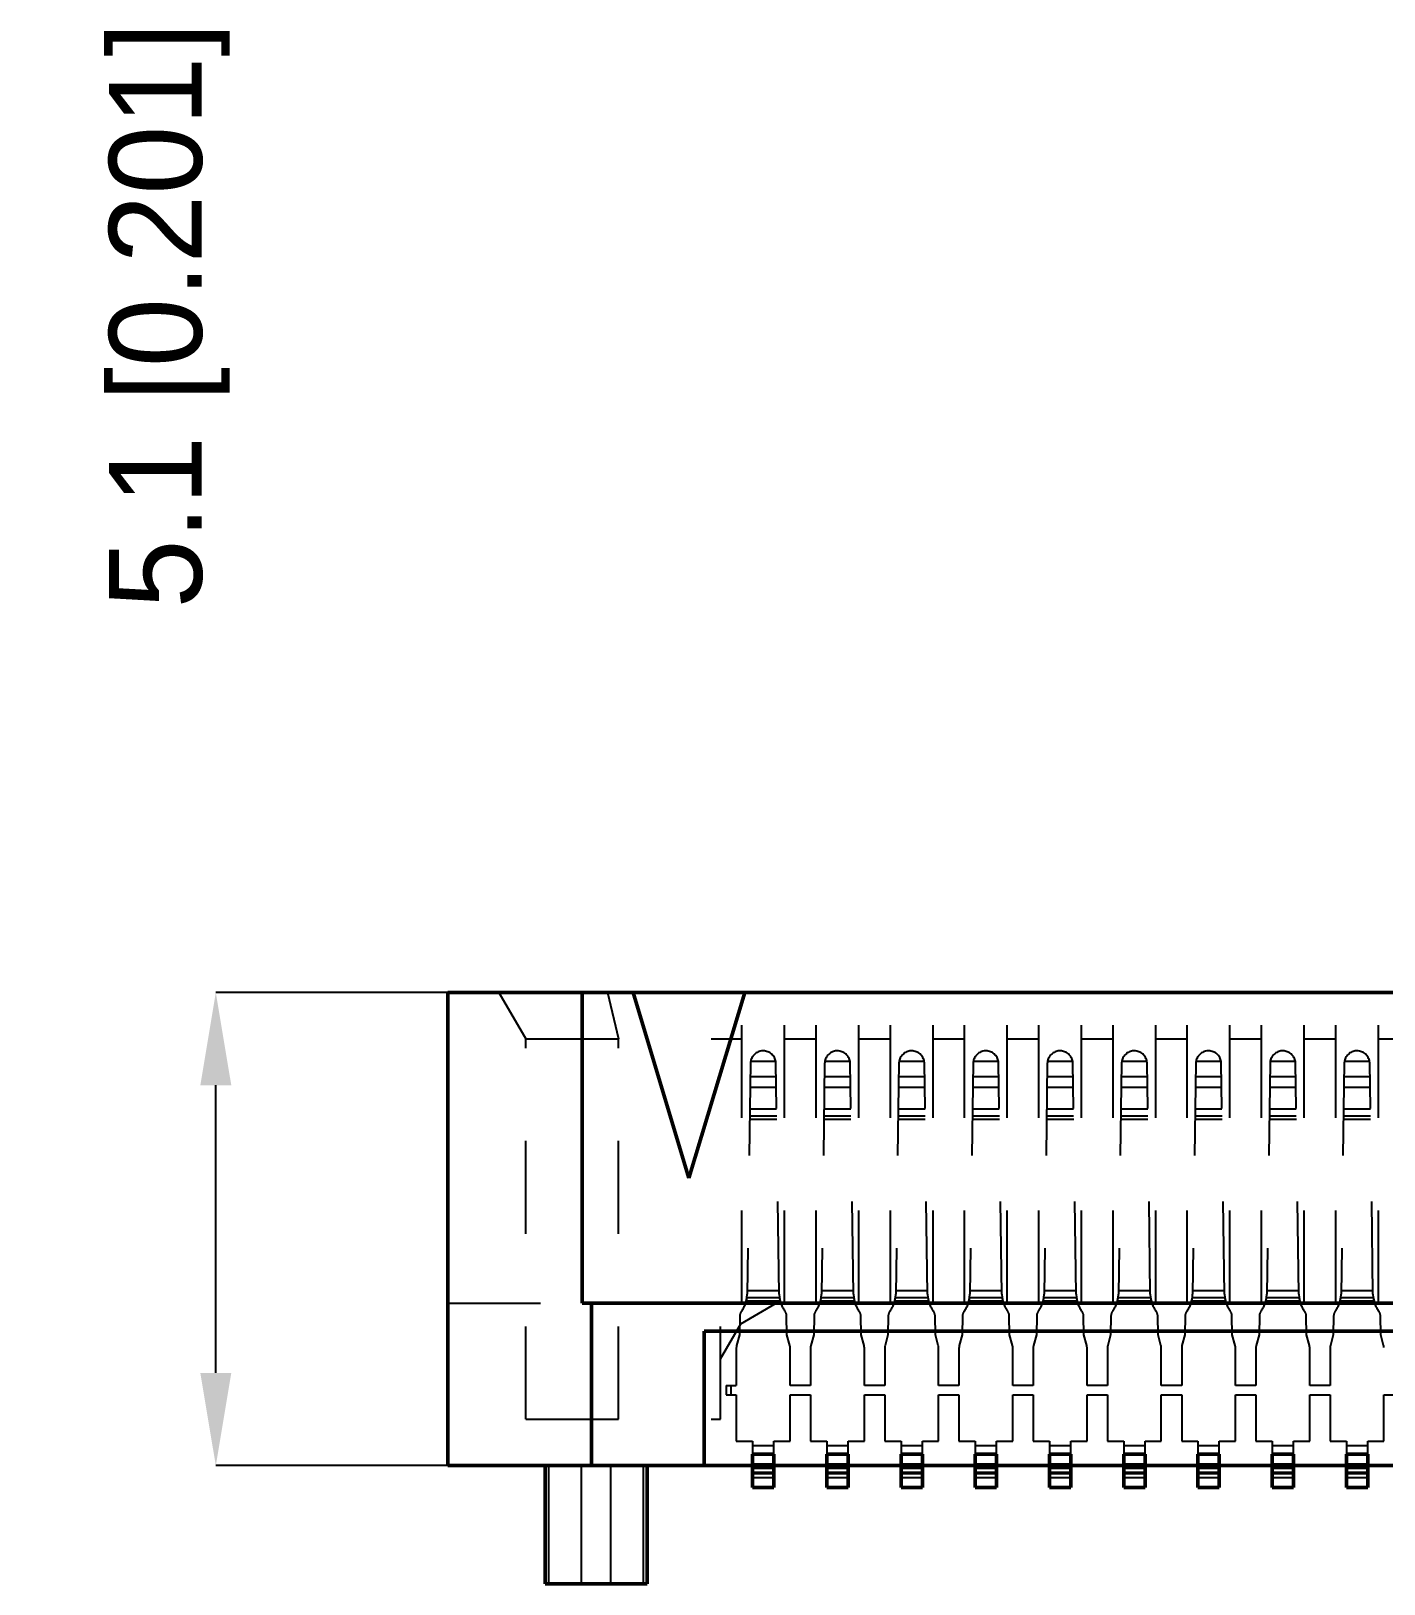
# Model space of a CAD drawing. Header units: millimetres. Extents: x -31.5 to 27, y -1.3 to 15.5.
# Drawn here: x -31.49 to -16.91, y -1.27 to 15.46 of the extents above; entities that cross this region are included whole.
import ezdxf

# ---------------------------------------------------------------- set-up
doc = ezdxf.new("R2010")
doc.units = ezdxf.units.MM
doc.linetypes.add('Dashed', pattern=[2, 1, -1])
for name, color, linetype, lineweight in [('AM_0', 7, 'Continuous', 50), ('AM_4', 3, 'Continuous', 25), ('AM_5', 3, 'Continuous', 25), ('AM_9', 6, 'Dashed', 25)]:
    doc.layers.add(name, color=color, linetype=linetype, lineweight=lineweight)
doc.dimstyles.new('ISO-25', dxfattribs={"dimtxt": 2.5, "dimasz": 2.5, "dimexe": 1.25, "dimexo": 0.625, "dimtad": 1, "dimtxsty": 'Standard', "dimcen": 2.5, "dimadec": 0, "dimazin": 0, "dimtfac": 1, "dimtmove": 0, "dimatfit": 3, "dimfxl": 1, "dimarcsym": 0})

# ---------------------------------------------------------------- blocks, each defined once
blk = doc.blocks.new('1_ERF8_C_211_05_0_060PN_0_in_ERF8_060_05_0_L_DV_TR_0')
at = {"layer": 'AM_0'}
for p, q in [((-23.485, 0.123), (-23.715, 0.123)), ((-23.715, 0.123), (-23.715, -0.235)), ((-23.485, 0.008), (-23.715, 0.008)), ((-23.485, -0.235), (-23.485, 0.123)), ((-22.915, 0.123), (-22.915, -0.235)), ((-22.685, 0.123), (-22.915, 0.123)), ((-22.685, 0.008), (-22.915, 0.008)), ((-22.685, -0.235), (-22.685, 0.123)), ((-21.885, 0.123), (-22.115, 0.123)), ((-22.115, 0.123), (-22.115, -0.235)), ((-21.885, 0.008), (-22.115, 0.008)), ((-21.885, -0.235), (-21.885, 0.123)), ((-21.315, 0.123), (-21.315, -0.235)), ((-21.085, 0.123), (-21.315, 0.123)), ((-21.085, 0.008), (-21.315, 0.008)), ((-21.085, -0.235), (-21.085, 0.123)), ((-20.515, 0.123), (-20.515, -0.235)), ((-20.285, 0.123), (-20.515, 0.123)), ((-20.285, 0.008), (-20.515, 0.008)), ((-20.285, -0.235), (-20.285, 0.123)), ((-19.715, 0.123), (-19.715, -0.235)), ((-19.485, 0.123), (-19.715, 0.123)), ((-19.485, 0.008), (-19.715, 0.008)), ((-19.485, -0.235), (-19.485, 0.123)), ((-18.685, 0.123), (-18.915, 0.123)), ((-18.915, 0.123), (-18.915, -0.235)), ((-18.685, 0.008), (-18.915, 0.008)), ((-18.685, -0.235), (-18.685, 0.123)), ((-17.885, 0.123), (-18.115, 0.123)), ((-18.115, 0.123), (-18.115, -0.235)), ((-17.885, 0.008), (-18.115, 0.008)), ((-17.885, -0.235), (-17.885, 0.123)), ((-17.085, 0.123), (-17.315, 0.123)), ((-17.315, 0.123), (-17.315, -0.235)), ((-17.085, 0.008), (-17.315, 0.008)), ((-17.085, -0.235), (-17.085, 0.123)), ((-23.485, -0.235), (-23.715, -0.235)), ((-22.685, -0.235), (-22.915, -0.235)), ((-21.885, -0.235), (-22.115, -0.235)), ((-21.085, -0.235), (-21.315, -0.235)), ((-20.285, -0.235), (-20.515, -0.235)), ((-19.485, -0.235), (-19.715, -0.235)), ((-18.685, -0.235), (-18.915, -0.235)), ((-17.885, -0.235), (-18.115, -0.235)), ((-17.085, -0.235), (-17.315, -0.235))]:
    blk.add_line(p, q, dxfattribs=at)
at = {"layer": 'AM_4'}
for p, q in [((-23.485, -0.13), (-23.715, -0.13)), ((-22.685, -0.13), (-22.915, -0.13)), ((-21.885, -0.13), (-22.115, -0.13)), ((-21.085, -0.13), (-21.315, -0.13)), ((-20.285, -0.13), (-20.515, -0.13)), ((-19.485, -0.13), (-19.715, -0.13)), ((-18.685, -0.13), (-18.915, -0.13)), ((-17.885, -0.13), (-18.115, -0.13)), ((-17.085, -0.13), (-17.315, -0.13))]:
    blk.add_line(p, q, dxfattribs=at)
at = {"layer": 'AM_9'}
for p, q in [((-23.464, 4.356), (-23.736, 4.356)), ((-23.592, 4.471), (-23.608, 4.471)), ((-22.664, 4.356), (-22.936, 4.356)), ((-22.792, 4.471), (-22.808, 4.471)), ((-21.864, 4.356), (-22.136, 4.356)), ((-21.992, 4.471), (-22.008, 4.471)), ((-21.064, 4.356), (-21.336, 4.356)), ((-21.192, 4.471), (-21.208, 4.471)), ((-20.264, 4.356), (-20.536, 4.356)), ((-20.392, 4.471), (-20.408, 4.471)), ((-19.464, 4.356), (-19.736, 4.356)), ((-19.592, 4.471), (-19.608, 4.471)), ((-18.664, 4.356), (-18.936, 4.356)), ((-18.792, 4.471), (-18.808, 4.471)), ((-17.864, 4.356), (-18.136, 4.356)), ((-17.992, 4.471), (-18.008, 4.471)), ((-17.064, 4.356), (-17.336, 4.356)), ((-17.192, 4.471), (-17.208, 4.471)), ((-23.738, 4.343), (-23.772, 1.849)), ((-23.46, 4.192), (-23.74, 4.192)), ((-23.428, 1.849), (-23.463, 4.343)), ((-22.938, 4.343), (-22.972, 1.849)), ((-22.66, 4.192), (-22.94, 4.192)), ((-22.628, 1.849), (-22.663, 4.343)), ((-22.138, 4.343), (-22.172, 1.849)), ((-21.86, 4.192), (-22.14, 4.192)), ((-21.828, 1.849), (-21.863, 4.343)), ((-21.338, 4.343), (-21.372, 1.849)), ((-21.06, 4.192), (-21.34, 4.192)), ((-21.028, 1.849), (-21.063, 4.343)), ((-20.538, 4.343), (-20.572, 1.849)), ((-20.26, 4.192), (-20.54, 4.192)), ((-20.228, 1.849), (-20.263, 4.343)), ((-19.738, 4.343), (-19.772, 1.849)), ((-19.46, 4.192), (-19.74, 4.192)), ((-19.428, 1.849), (-19.463, 4.343)), ((-18.938, 4.343), (-18.972, 1.849)), ((-18.66, 4.192), (-18.94, 4.192)), ((-18.628, 1.849), (-18.663, 4.343)), ((-18.138, 4.343), (-18.172, 1.849)), ((-17.86, 4.192), (-18.14, 4.192)), ((-17.828, 1.849), (-17.863, 4.343)), ((-17.338, 4.343), (-17.372, 1.849)), ((-17.06, 4.192), (-17.34, 4.192)), ((-17.028, 1.849), (-17.063, 4.343)), ((-23.459, 4.075), (-23.741, 4.075)), ((-22.659, 4.075), (-22.941, 4.075)), ((-21.859, 4.075), (-22.141, 4.075)), ((-21.059, 4.075), (-21.341, 4.075)), ((-20.259, 4.075), (-20.541, 4.075)), ((-19.459, 4.075), (-19.741, 4.075)), ((-18.659, 4.075), (-18.941, 4.075)), ((-17.859, 4.075), (-18.141, 4.075)), ((-17.059, 4.075), (-17.341, 4.075)), ((-23.454, 3.731), (-23.746, 3.731)), ((-23.455, 3.769), (-23.745, 3.769)), ((-23.456, 3.844), (-23.744, 3.844)), ((-22.654, 3.731), (-22.946, 3.731)), ((-22.655, 3.769), (-22.945, 3.769)), ((-22.656, 3.844), (-22.944, 3.844)), ((-21.854, 3.731), (-22.146, 3.731)), ((-21.855, 3.769), (-22.145, 3.769)), ((-21.856, 3.844), (-22.144, 3.844)), ((-21.054, 3.731), (-21.346, 3.731)), ((-21.055, 3.769), (-21.345, 3.769)), ((-21.056, 3.844), (-21.344, 3.844)), ((-20.254, 3.731), (-20.546, 3.731)), ((-20.255, 3.769), (-20.545, 3.769)), ((-20.256, 3.844), (-20.544, 3.844)), ((-19.454, 3.731), (-19.746, 3.731)), ((-19.455, 3.769), (-19.745, 3.769)), ((-19.456, 3.844), (-19.744, 3.844)), ((-18.654, 3.731), (-18.946, 3.731)), ((-18.655, 3.769), (-18.945, 3.769)), ((-18.656, 3.844), (-18.944, 3.844)), ((-17.854, 3.731), (-18.146, 3.731)), ((-17.855, 3.769), (-18.145, 3.769)), ((-17.856, 3.844), (-18.144, 3.844)), ((-17.054, 3.731), (-17.346, 3.731)), ((-17.055, 3.769), (-17.345, 3.769)), ((-17.056, 3.844), (-17.344, 3.844)), ((-23.428, 1.885), (-23.772, 1.885)), ((-22.628, 1.885), (-22.972, 1.885)), ((-21.828, 1.885), (-22.172, 1.885)), ((-21.028, 1.885), (-21.372, 1.885)), ((-20.228, 1.885), (-20.572, 1.885)), ((-19.428, 1.885), (-19.772, 1.885)), ((-18.628, 1.885), (-18.972, 1.885)), ((-17.828, 1.885), (-18.172, 1.885)), ((-17.028, 1.885), (-17.372, 1.885)), ((-23.417, 1.772), (-23.783, 1.772)), ((-23.425, 1.81), (-23.775, 1.81)), ((-22.617, 1.772), (-22.983, 1.772)), ((-22.625, 1.81), (-22.975, 1.81)), ((-21.817, 1.772), (-22.183, 1.772)), ((-21.825, 1.81), (-22.175, 1.81)), ((-21.017, 1.772), (-21.383, 1.772)), ((-21.025, 1.81), (-21.375, 1.81)), ((-20.217, 1.772), (-20.583, 1.772)), ((-20.225, 1.81), (-20.575, 1.81)), ((-19.417, 1.772), (-19.783, 1.772)), ((-19.425, 1.81), (-19.775, 1.81)), ((-18.617, 1.772), (-18.983, 1.772)), ((-18.625, 1.81), (-18.975, 1.81)), ((-17.817, 1.772), (-18.183, 1.772)), ((-17.825, 1.81), (-18.175, 1.81)), ((-17.017, 1.772), (-17.383, 1.772)), ((-17.025, 1.81), (-17.375, 1.81)), ((-23.852, 1.616), (-23.856, 1.41)), ((-23.344, 1.41), (-23.348, 1.616)), ((-23.052, 1.616), (-23.056, 1.41)), ((-22.544, 1.41), (-22.548, 1.616)), ((-22.252, 1.616), (-22.256, 1.41)), ((-21.744, 1.41), (-21.748, 1.616)), ((-21.452, 1.616), (-21.456, 1.41)), ((-20.944, 1.41), (-20.948, 1.616)), ((-20.652, 1.616), (-20.656, 1.41)), ((-20.144, 1.41), (-20.148, 1.616)), ((-19.852, 1.616), (-19.856, 1.41)), ((-19.344, 1.41), (-19.348, 1.616)), ((-19.052, 1.616), (-19.056, 1.41)), ((-18.544, 1.41), (-18.548, 1.616)), ((-18.252, 1.616), (-18.256, 1.41)), ((-17.744, 1.41), (-17.748, 1.616)), ((-17.452, 1.616), (-17.456, 1.41)), ((-16.944, 1.41), (-16.948, 1.616)), ((-23.856, 1.41), (-23.887, 1.295)), ((-23.313, 1.295), (-23.344, 1.41)), ((-23.056, 1.41), (-23.087, 1.295)), ((-22.513, 1.295), (-22.544, 1.41)), ((-22.256, 1.41), (-22.287, 1.295)), ((-21.713, 1.295), (-21.744, 1.41)), ((-21.456, 1.41), (-21.487, 1.295)), ((-20.913, 1.295), (-20.944, 1.41)), ((-20.656, 1.41), (-20.687, 1.295)), ((-20.113, 1.295), (-20.144, 1.41)), ((-19.856, 1.41), (-19.887, 1.295)), ((-19.313, 1.295), (-19.344, 1.41)), ((-19.056, 1.41), (-19.087, 1.295)), ((-18.513, 1.295), (-18.544, 1.41)), ((-18.256, 1.41), (-18.287, 1.295)), ((-17.713, 1.295), (-17.744, 1.41)), ((-17.456, 1.41), (-17.487, 1.295)), ((-16.913, 1.295), (-16.944, 1.41)), ((-23.89, 1.272), (-23.89, 0.865)), ((-23.31, 0.865), (-23.31, 1.272)), ((-23.09, 1.272), (-23.09, 0.865)), ((-22.51, 0.865), (-22.51, 1.272)), ((-22.29, 1.272), (-22.29, 0.865)), ((-21.71, 0.865), (-21.71, 1.272)), ((-21.49, 1.272), (-21.49, 0.865)), ((-20.91, 0.865), (-20.91, 1.272)), ((-20.69, 1.272), (-20.69, 0.865)), ((-20.11, 0.865), (-20.11, 1.272)), ((-19.89, 1.272), (-19.89, 0.865)), ((-19.31, 0.865), (-19.31, 1.272)), ((-19.09, 1.272), (-19.09, 0.865)), ((-18.51, 0.865), (-18.51, 1.272)), ((-18.29, 1.272), (-18.29, 0.865)), ((-17.71, 0.865), (-17.71, 1.272)), ((-17.49, 1.272), (-17.49, 0.865)), ((-24, 0.865), (-23.89, 0.865)), ((-24, 0.865), (-24, 0.765)), ((-23.95, 0.865), (-23.95, 0.765)), ((-23.09, 0.865), (-23.31, 0.865)), ((-22.29, 0.865), (-22.51, 0.865)), ((-21.49, 0.865), (-21.71, 0.865)), ((-20.69, 0.865), (-20.91, 0.865)), ((-19.89, 0.865), (-20.11, 0.865)), ((-19.09, 0.865), (-19.31, 0.865)), ((-18.29, 0.865), (-18.51, 0.865)), ((-17.49, 0.865), (-17.71, 0.865)), ((-24, 0.765), (-23.89, 0.765)), ((-23.89, 0.765), (-23.89, 0.265)), ((-23.31, 0.265), (-23.31, 0.765)), ((-23.31, 0.765), (-23.09, 0.765)), ((-23.09, 0.765), (-23.09, 0.265)), ((-22.51, 0.265), (-22.51, 0.765)), ((-22.51, 0.765), (-22.29, 0.765)), ((-22.29, 0.765), (-22.29, 0.265)), ((-21.71, 0.265), (-21.71, 0.765)), ((-21.71, 0.765), (-21.49, 0.765)), ((-21.49, 0.765), (-21.49, 0.265)), ((-20.91, 0.265), (-20.91, 0.765)), ((-20.91, 0.765), (-20.69, 0.765)), ((-20.69, 0.765), (-20.69, 0.265)), ((-20.11, 0.265), (-20.11, 0.765)), ((-20.11, 0.765), (-19.89, 0.765)), ((-19.89, 0.765), (-19.89, 0.265)), ((-19.31, 0.265), (-19.31, 0.765)), ((-19.31, 0.765), (-19.09, 0.765)), ((-19.09, 0.765), (-19.09, 0.265)), ((-18.51, 0.265), (-18.51, 0.765)), ((-18.51, 0.765), (-18.29, 0.765)), ((-18.29, 0.765), (-18.29, 0.265)), ((-17.71, 0.265), (-17.71, 0.765)), ((-17.71, 0.765), (-17.49, 0.765)), ((-17.49, 0.765), (-17.49, 0.265)), ((-16.91, 0.265), (-16.91, 0.765)), ((-16.91, 0.765), (-16.69, 0.765)), ((-23.89, 0.265), (-23.715, 0.265)), ((-23.715, 0.265), (-23.715, 0.123)), ((-23.485, 0.215), (-23.715, 0.215)), ((-23.485, 0.123), (-23.485, 0.265)), ((-23.485, 0.265), (-23.31, 0.265)), ((-23.09, 0.265), (-22.915, 0.265)), ((-22.915, 0.265), (-22.915, 0.123)), ((-22.685, 0.215), (-22.915, 0.215)), ((-22.685, 0.123), (-22.685, 0.265)), ((-22.685, 0.265), (-22.51, 0.265)), ((-22.29, 0.265), (-22.115, 0.265)), ((-22.115, 0.265), (-22.115, 0.123)), ((-21.885, 0.215), (-22.115, 0.215)), ((-21.885, 0.123), (-21.885, 0.265)), ((-21.885, 0.265), (-21.71, 0.265)), ((-21.49, 0.265), (-21.315, 0.265)), ((-21.315, 0.265), (-21.315, 0.123)), ((-21.085, 0.215), (-21.315, 0.215)), ((-21.085, 0.123), (-21.085, 0.265)), ((-21.085, 0.265), (-20.91, 0.265)), ((-20.69, 0.265), (-20.515, 0.265)), ((-20.515, 0.265), (-20.515, 0.123)), ((-20.285, 0.215), (-20.515, 0.215)), ((-20.285, 0.123), (-20.285, 0.265)), ((-20.285, 0.265), (-20.11, 0.265)), ((-19.89, 0.265), (-19.715, 0.265)), ((-19.715, 0.265), (-19.715, 0.123)), ((-19.485, 0.215), (-19.715, 0.215)), ((-19.485, 0.123), (-19.485, 0.265)), ((-19.485, 0.265), (-19.31, 0.265)), ((-19.09, 0.265), (-18.915, 0.265)), ((-18.915, 0.265), (-18.915, 0.123)), ((-18.685, 0.215), (-18.915, 0.215)), ((-18.685, 0.123), (-18.685, 0.265)), ((-18.685, 0.265), (-18.51, 0.265)), ((-18.29, 0.265), (-18.115, 0.265)), ((-18.115, 0.265), (-18.115, 0.123)), ((-17.885, 0.215), (-18.115, 0.215)), ((-17.885, 0.123), (-17.885, 0.265)), ((-17.885, 0.265), (-17.71, 0.265)), ((-17.49, 0.265), (-17.315, 0.265)), ((-17.315, 0.265), (-17.315, 0.123)), ((-17.085, 0.215), (-17.315, 0.215)), ((-17.085, 0.123), (-17.085, 0.265)), ((-17.085, 0.265), (-16.91, 0.265)), ((-23.485, -0.015), (-23.715, -0.015)), ((-23.485, -0.032), (-23.715, -0.032)), ((-23.485, -0.075), (-23.715, -0.075)), ((-23.715, -0.085), (-23.485, -0.085)), ((-22.685, -0.015), (-22.915, -0.015)), ((-22.685, -0.032), (-22.915, -0.032)), ((-22.685, -0.075), (-22.915, -0.075)), ((-22.915, -0.085), (-22.685, -0.085)), ((-21.885, -0.015), (-22.115, -0.015)), ((-21.885, -0.032), (-22.115, -0.032)), ((-21.885, -0.075), (-22.115, -0.075)), ((-22.115, -0.085), (-21.885, -0.085)), ((-21.085, -0.015), (-21.315, -0.015)), ((-21.085, -0.032), (-21.315, -0.032)), ((-21.085, -0.075), (-21.315, -0.075)), ((-21.315, -0.085), (-21.085, -0.085)), ((-20.285, -0.015), (-20.515, -0.015)), ((-20.285, -0.032), (-20.515, -0.032)), ((-20.285, -0.075), (-20.515, -0.075)), ((-20.515, -0.085), (-20.285, -0.085)), ((-19.485, -0.015), (-19.715, -0.015)), ((-19.485, -0.032), (-19.715, -0.032)), ((-19.485, -0.075), (-19.715, -0.075)), ((-19.715, -0.085), (-19.485, -0.085)), ((-18.685, -0.015), (-18.915, -0.015)), ((-18.685, -0.032), (-18.915, -0.032)), ((-18.685, -0.075), (-18.915, -0.075)), ((-18.915, -0.085), (-18.685, -0.085)), ((-17.885, -0.015), (-18.115, -0.015)), ((-17.885, -0.032), (-18.115, -0.032)), ((-17.885, -0.075), (-18.115, -0.075)), ((-18.115, -0.085), (-17.885, -0.085)), ((-17.085, -0.015), (-17.315, -0.015)), ((-17.085, -0.032), (-17.315, -0.032)), ((-17.085, -0.075), (-17.315, -0.075)), ((-17.315, -0.085), (-17.085, -0.085))]:
    blk.add_line(p, q, dxfattribs=at)
for points in [[(-23.736, 4.356), (-23.737, 4.344), (-23.738, 4.343)], [(-23.608, 4.471), (-23.62, 4.47), (-23.632, 4.467), (-23.643, 4.464), (-23.655, 4.46), (-23.666, 4.455), (-23.676, 4.449), (-23.686, 4.441), (-23.695, 4.434), (-23.703, 4.425), (-23.711, 4.416), (-23.717, 4.406), (-23.723, 4.395), (-23.728, 4.384), (-23.732, 4.373), (-23.735, 4.361), (-23.736, 4.356)], [(-23.464, 4.356), (-23.467, 4.368), (-23.47, 4.379), (-23.475, 4.39), (-23.48, 4.401), (-23.486, 4.411), (-23.494, 4.421), (-23.502, 4.43), (-23.51, 4.438), (-23.52, 4.446), (-23.53, 4.452), (-23.541, 4.458), (-23.552, 4.462), (-23.563, 4.466), (-23.575, 4.469), (-23.587, 4.471), (-23.592, 4.471)], [(-23.463, 4.343), (-23.464, 4.355), (-23.464, 4.356)], [(-22.936, 4.356), (-22.937, 4.344), (-22.938, 4.343)], [(-22.808, 4.471), (-22.82, 4.47), (-22.832, 4.467), (-22.843, 4.464), (-22.855, 4.46), (-22.866, 4.455), (-22.876, 4.449), (-22.886, 4.441), (-22.895, 4.434), (-22.903, 4.425), (-22.911, 4.416), (-22.917, 4.406), (-22.923, 4.395), (-22.928, 4.384), (-22.932, 4.373), (-22.935, 4.361), (-22.936, 4.356)], [(-22.664, 4.356), (-22.667, 4.368), (-22.67, 4.379), (-22.675, 4.39), (-22.68, 4.401), (-22.686, 4.411), (-22.694, 4.421), (-22.702, 4.43), (-22.71, 4.438), (-22.72, 4.446), (-22.73, 4.452), (-22.741, 4.458), (-22.752, 4.462), (-22.763, 4.466), (-22.775, 4.469), (-22.787, 4.471), (-22.792, 4.471)], [(-22.663, 4.343), (-22.664, 4.355), (-22.664, 4.356)], [(-22.136, 4.356), (-22.137, 4.344), (-22.138, 4.343)], [(-22.008, 4.471), (-22.02, 4.47), (-22.032, 4.467), (-22.043, 4.464), (-22.055, 4.46), (-22.066, 4.455), (-22.076, 4.449), (-22.086, 4.441), (-22.095, 4.434), (-22.103, 4.425), (-22.111, 4.416), (-22.117, 4.406), (-22.123, 4.395), (-22.128, 4.384), (-22.132, 4.373), (-22.135, 4.361), (-22.136, 4.356)], [(-21.864, 4.356), (-21.867, 4.368), (-21.87, 4.379), (-21.875, 4.39), (-21.88, 4.401), (-21.886, 4.411), (-21.894, 4.421), (-21.902, 4.43), (-21.91, 4.438), (-21.92, 4.446), (-21.93, 4.452), (-21.941, 4.458), (-21.952, 4.462), (-21.963, 4.466), (-21.975, 4.469), (-21.987, 4.471), (-21.992, 4.471)], [(-21.863, 4.343), (-21.864, 4.355), (-21.864, 4.356)], [(-21.336, 4.356), (-21.337, 4.344), (-21.338, 4.343)], [(-21.208, 4.471), (-21.22, 4.47), (-21.232, 4.467), (-21.243, 4.464), (-21.255, 4.46), (-21.266, 4.455), (-21.276, 4.449), (-21.286, 4.441), (-21.295, 4.434), (-21.303, 4.425), (-21.311, 4.416), (-21.317, 4.406), (-21.323, 4.395), (-21.328, 4.384), (-21.332, 4.373), (-21.335, 4.361), (-21.336, 4.356)], [(-21.064, 4.356), (-21.067, 4.368), (-21.07, 4.379), (-21.075, 4.39), (-21.08, 4.401), (-21.086, 4.411), (-21.094, 4.421), (-21.102, 4.43), (-21.11, 4.438), (-21.12, 4.446), (-21.13, 4.452), (-21.141, 4.458), (-21.152, 4.462), (-21.163, 4.466), (-21.175, 4.469), (-21.187, 4.471), (-21.192, 4.471)], [(-21.063, 4.343), (-21.064, 4.355), (-21.064, 4.356)], [(-20.536, 4.356), (-20.537, 4.344), (-20.538, 4.343)], [(-20.408, 4.471), (-20.42, 4.47), (-20.432, 4.467), (-20.443, 4.464), (-20.455, 4.46), (-20.466, 4.455), (-20.476, 4.449), (-20.486, 4.441), (-20.495, 4.434), (-20.503, 4.425), (-20.511, 4.416), (-20.517, 4.406), (-20.523, 4.395), (-20.528, 4.384), (-20.532, 4.373), (-20.535, 4.361), (-20.536, 4.356)], [(-20.264, 4.356), (-20.267, 4.368), (-20.27, 4.379), (-20.275, 4.39), (-20.28, 4.401), (-20.286, 4.411), (-20.294, 4.421), (-20.302, 4.43), (-20.31, 4.438), (-20.32, 4.446), (-20.33, 4.452), (-20.341, 4.458), (-20.352, 4.462), (-20.363, 4.466), (-20.375, 4.469), (-20.387, 4.471), (-20.392, 4.471)], [(-20.263, 4.343), (-20.264, 4.355), (-20.264, 4.356)], [(-19.736, 4.356), (-19.737, 4.344), (-19.738, 4.343)], [(-19.608, 4.471), (-19.62, 4.47), (-19.632, 4.467), (-19.643, 4.464), (-19.655, 4.46), (-19.666, 4.455), (-19.676, 4.449), (-19.686, 4.441), (-19.695, 4.434), (-19.703, 4.425), (-19.711, 4.416), (-19.717, 4.406), (-19.723, 4.395), (-19.728, 4.384), (-19.732, 4.373), (-19.735, 4.361), (-19.736, 4.356)], [(-19.464, 4.356), (-19.467, 4.368), (-19.47, 4.379), (-19.475, 4.39), (-19.48, 4.401), (-19.486, 4.411), (-19.494, 4.421), (-19.502, 4.43), (-19.51, 4.438), (-19.52, 4.446), (-19.53, 4.452), (-19.541, 4.458), (-19.552, 4.462), (-19.563, 4.466), (-19.575, 4.469), (-19.587, 4.471), (-19.592, 4.471)], [(-19.463, 4.343), (-19.464, 4.355), (-19.464, 4.356)], [(-18.936, 4.356), (-18.937, 4.344), (-18.938, 4.343)], [(-18.808, 4.471), (-18.82, 4.47), (-18.832, 4.467), (-18.843, 4.464), (-18.855, 4.46), (-18.866, 4.455), (-18.876, 4.449), (-18.886, 4.441), (-18.895, 4.434), (-18.903, 4.425), (-18.911, 4.416), (-18.917, 4.406), (-18.923, 4.395), (-18.928, 4.384), (-18.932, 4.373), (-18.935, 4.361), (-18.936, 4.356)], [(-18.664, 4.356), (-18.667, 4.368), (-18.67, 4.379), (-18.675, 4.39), (-18.68, 4.401), (-18.686, 4.411), (-18.694, 4.421), (-18.702, 4.43), (-18.71, 4.438), (-18.72, 4.446), (-18.73, 4.452), (-18.741, 4.458), (-18.752, 4.462), (-18.763, 4.466), (-18.775, 4.469), (-18.787, 4.471), (-18.792, 4.471)], [(-18.663, 4.343), (-18.664, 4.355), (-18.664, 4.356)], [(-18.136, 4.356), (-18.137, 4.344), (-18.138, 4.343)], [(-18.008, 4.471), (-18.02, 4.47), (-18.032, 4.467), (-18.043, 4.464), (-18.055, 4.46), (-18.066, 4.455), (-18.076, 4.449), (-18.086, 4.441), (-18.095, 4.434), (-18.103, 4.425), (-18.111, 4.416), (-18.117, 4.406), (-18.123, 4.395), (-18.128, 4.384), (-18.132, 4.373), (-18.135, 4.361), (-18.136, 4.356)], [(-17.864, 4.356), (-17.867, 4.368), (-17.87, 4.379), (-17.875, 4.39), (-17.88, 4.401), (-17.886, 4.411), (-17.894, 4.421), (-17.902, 4.43), (-17.91, 4.438), (-17.92, 4.446), (-17.93, 4.452), (-17.941, 4.458), (-17.952, 4.462), (-17.963, 4.466), (-17.975, 4.469), (-17.987, 4.471), (-17.992, 4.471)], [(-17.863, 4.343), (-17.864, 4.355), (-17.864, 4.356)], [(-17.336, 4.356), (-17.337, 4.344), (-17.338, 4.343)], [(-17.208, 4.471), (-17.22, 4.47), (-17.232, 4.467), (-17.243, 4.464), (-17.255, 4.46), (-17.266, 4.455), (-17.276, 4.449), (-17.286, 4.441), (-17.295, 4.434), (-17.303, 4.425), (-17.311, 4.416), (-17.317, 4.406), (-17.323, 4.395), (-17.328, 4.384), (-17.332, 4.373), (-17.335, 4.361), (-17.336, 4.356)], [(-17.064, 4.356), (-17.067, 4.368), (-17.07, 4.379), (-17.075, 4.39), (-17.08, 4.401), (-17.086, 4.411), (-17.094, 4.421), (-17.102, 4.43), (-17.11, 4.438), (-17.12, 4.446), (-17.13, 4.452), (-17.141, 4.458), (-17.152, 4.462), (-17.163, 4.466), (-17.175, 4.469), (-17.187, 4.471), (-17.192, 4.471)], [(-17.063, 4.343), (-17.064, 4.355), (-17.064, 4.356)], [(-23.783, 1.772), (-23.775, 1.81), (-23.772, 1.849)], [(-23.428, 1.849), (-23.425, 1.811), (-23.417, 1.772)], [(-22.983, 1.772), (-22.975, 1.81), (-22.972, 1.849)], [(-22.628, 1.849), (-22.625, 1.811), (-22.617, 1.772)], [(-22.183, 1.772), (-22.175, 1.81), (-22.172, 1.849)], [(-21.828, 1.849), (-21.825, 1.811), (-21.817, 1.772)], [(-21.383, 1.772), (-21.375, 1.81), (-21.372, 1.849)], [(-21.028, 1.849), (-21.025, 1.811), (-21.017, 1.772)], [(-20.583, 1.772), (-20.575, 1.81), (-20.572, 1.849)], [(-20.228, 1.849), (-20.225, 1.811), (-20.217, 1.772)], [(-19.783, 1.772), (-19.775, 1.81), (-19.772, 1.849)], [(-19.428, 1.849), (-19.425, 1.811), (-19.417, 1.772)], [(-18.983, 1.772), (-18.975, 1.81), (-18.972, 1.849)], [(-18.628, 1.849), (-18.625, 1.811), (-18.617, 1.772)], [(-18.183, 1.772), (-18.175, 1.81), (-18.172, 1.849)], [(-17.828, 1.849), (-17.825, 1.811), (-17.817, 1.772)], [(-17.383, 1.772), (-17.375, 1.81), (-17.372, 1.849)], [(-17.028, 1.849), (-17.025, 1.811), (-17.017, 1.772)]]:
    blk.add_lwpolyline(points, dxfattribs=at)
for centre, radius, start, end in [((-24.087, 1.853), 0.315, 322.8202, 352.0795), ((-23.113, 1.853), 0.315, 187.9205, 217.1798), ((-23.287, 1.853), 0.315, 322.8202, 352.0795), ((-22.313, 1.853), 0.315, 187.9205, 217.1798), ((-22.487, 1.853), 0.315, 322.8202, 352.0795), ((-21.513, 1.853), 0.315, 187.9205, 217.1798), ((-21.687, 1.853), 0.315, 322.8202, 352.0795), ((-20.713, 1.853), 0.315, 187.9205, 217.1798), ((-20.887, 1.853), 0.315, 322.8202, 352.0795), ((-19.913, 1.853), 0.315, 187.9205, 217.1798), ((-20.087, 1.853), 0.315, 322.8202, 352.0795), ((-19.113, 1.853), 0.315, 187.9205, 217.1798), ((-19.287, 1.853), 0.315, 322.8202, 352.0795), ((-18.313, 1.853), 0.315, 187.9205, 217.1798), ((-18.487, 1.853), 0.315, 322.8202, 352.0795), ((-17.513, 1.853), 0.315, 187.9205, 217.1798), ((-17.687, 1.853), 0.315, 322.8202, 352.0795), ((-16.713, 1.853), 0.315, 187.9205, 217.1798), ((-23.772, 1.615), 0.08, 142.8202, 178.9606), ((-23.428, 1.615), 0.08, 1.0394, 37.1798), ((-22.972, 1.615), 0.08, 142.8202, 178.9606), ((-22.628, 1.615), 0.08, 1.0394, 37.1798), ((-22.172, 1.615), 0.08, 142.8202, 178.9606), ((-21.828, 1.615), 0.08, 1.0394, 37.1798), ((-21.372, 1.615), 0.08, 142.8202, 178.9606), ((-21.028, 1.615), 0.08, 1.0394, 37.1798), ((-20.572, 1.615), 0.08, 142.8202, 178.9606), ((-20.228, 1.615), 0.08, 1.0394, 37.1798), ((-19.772, 1.615), 0.08, 142.8202, 178.9606), ((-19.428, 1.615), 0.08, 1.0394, 37.1798), ((-18.972, 1.615), 0.08, 142.8202, 178.9606), ((-18.628, 1.615), 0.08, 1.0394, 37.1798), ((-18.172, 1.615), 0.08, 142.8202, 178.9606), ((-17.828, 1.615), 0.08, 1.0394, 37.1798), ((-17.372, 1.615), 0.08, 142.8202, 178.9606), ((-17.028, 1.615), 0.08, 1.0394, 37.1798), ((-23.801, 1.272), 0.0889, 165.0006, 180), ((-23.399, 1.272), 0.0889, 0, 14.9994), ((-23.001, 1.272), 0.0889, 165.0006, 180), ((-22.599, 1.272), 0.0889, 0, 14.9994), ((-22.201, 1.272), 0.0889, 165.0006, 180), ((-21.799, 1.272), 0.0889, 0, 14.9994), ((-21.401, 1.272), 0.0889, 165.0006, 180), ((-20.999, 1.272), 0.0889, 0, 14.9994), ((-20.601, 1.272), 0.0889, 165.0006, 180), ((-20.199, 1.272), 0.0889, 0, 14.9994), ((-19.801, 1.272), 0.0889, 165.0006, 180), ((-19.399, 1.272), 0.0889, 0, 14.9994), ((-19.001, 1.272), 0.0889, 165.0006, 180), ((-18.599, 1.272), 0.0889, 0, 14.9994), ((-18.201, 1.272), 0.0889, 165.0006, 180), ((-17.799, 1.272), 0.0889, 0, 14.9994), ((-17.401, 1.272), 0.0889, 165.0006, 180), ((-16.999, 1.272), 0.0889, 0, 14.9994)]:
    blk.add_arc(centre, radius, start, end, dxfattribs=at)
blk = doc.blocks.new('2_ERF8_060_05_0_DVTR_0_in_ERF8_060_05_0_L_DV_TR_0')
at = {"layer": 'AM_0'}
for p, q in [((-27, 5.1), (27, 5.1)), ((-27, 5.1), (-27, 0)), ((-25.55, 5.1), (-25.55, 1.75)), ((-25, 5.1), (-24.4, 3.1)), ((-24.4, 3.1), (-23.8, 5.1)), ((-25.55, 1.75), (27, 1.75)), ((-25.45, 1.75), (-25.45, 0)), ((24.235, 1.45), (-24.235, 1.45)), ((-24.235, 1.45), (-24.235, 0)), ((-27, 0), (-23.715, 0)), ((-25.95, 0), (-25.95, -1.275)), ((-24.85, -1.275), (-24.85, 0)), ((-22.915, 0), (-23.485, 0)), ((-22.115, 0), (-22.685, 0)), ((-21.315, 0), (-21.885, 0)), ((-20.515, 0), (-21.085, 0)), ((-19.715, 0), (-20.285, 0)), ((-18.915, 0), (-19.485, 0)), ((-18.115, 0), (-18.685, 0)), ((-17.315, 0), (-17.885, 0)), ((-16.515, 0), (-17.085, 0)), ((-25.95, -1.275), (-24.85, -1.275))]:
    blk.add_line(p, q, dxfattribs=at)
at = {"layer": 'AM_4'}
for p, q in [((-25.909, -1.275), (-25.909, 0)), ((-25.559, -1.275), (-25.559, 0)), ((-25.241, -1.275), (-25.241, 0)), ((-24.891, -1.275), (-24.891, 0))]:
    blk.add_line(p, q, dxfattribs=at)
at = {"layer": 'AM_9'}
for p, q in [((-26.449, 5.1), (-26.16, 4.6)), ((-25.28, 5.1), (-25.16, 4.6)), ((-23.83, 1.75), (-23.83, 5.1)), ((-23.37, 1.75), (-23.37, 5.1)), ((-23.03, 1.75), (-23.03, 5.1)), ((-22.57, 1.75), (-22.57, 5.1)), ((-22.23, 1.75), (-22.23, 5.1)), ((-21.77, 1.75), (-21.77, 5.1)), ((-21.43, 1.75), (-21.43, 5.1)), ((-20.97, 1.75), (-20.97, 5.1)), ((-20.63, 1.75), (-20.63, 5.1)), ((-20.17, 1.75), (-20.17, 5.1)), ((-19.83, 1.75), (-19.83, 5.1)), ((-19.37, 1.75), (-19.37, 5.1)), ((-19.03, 1.75), (-19.03, 5.1)), ((-18.57, 1.75), (-18.57, 5.1)), ((-18.23, 1.75), (-18.23, 5.1)), ((-17.77, 1.75), (-17.77, 5.1)), ((-17.43, 1.75), (-17.43, 5.1)), ((-16.97, 1.75), (-16.97, 5.1)), ((-26.16, 0.5), (-26.16, 4.6)), ((-26.16, 4.6), (-23.83, 4.6)), ((-25.16, 0.5), (-25.16, 4.6)), ((-23.37, 4.6), (-23.03, 4.6)), ((-22.57, 4.6), (-22.23, 4.6)), ((-21.77, 4.6), (-21.43, 4.6)), ((-20.97, 4.6), (-20.63, 4.6)), ((-20.17, 4.6), (-19.83, 4.6)), ((-19.37, 4.6), (-19.03, 4.6)), ((-18.57, 4.6), (-18.23, 4.6)), ((-17.77, 4.6), (-17.43, 4.6)), ((-16.97, 4.6), (-16.63, 4.6)), ((-27, 1.75), (-25.55, 1.75)), ((-24.06, 0.5), (-24.06, 1.75)), ((-23.84, 1.53), (-23.46, 1.75)), ((-24.06, 1.15), (-23.84, 1.53)), ((-26.16, 0.5), (-24.06, 0.5)), ((-23.485, 0), (-23.715, 0)), ((-22.685, 0), (-22.915, 0)), ((-21.885, 0), (-22.115, 0)), ((-21.085, 0), (-21.315, 0)), ((-20.285, 0), (-20.515, 0)), ((-19.485, 0), (-19.715, 0)), ((-18.685, 0), (-18.915, 0)), ((-17.885, 0), (-18.115, 0)), ((-17.085, 0), (-17.315, 0))]:
    blk.add_line(p, q, dxfattribs=at)
blk = doc.blocks.new('*D3')
at = {"layer": 'AM_5', "color": 0, "lineweight": -2}
for p, q in [((-27, 5.1), (-29.5, 5.1)), ((-29.5, 1), (-29.5, 4.1)), ((-27, 0), (-29.5, 0))]:
    blk.add_line(p, q, dxfattribs=at)
at = {"layer": 'AM_5', "color": 0}
for points in [[(-29.333, 4.1), (-29.667, 4.1), (-29.5, 5.1)], [(-29.667, 1), (-29.333, 1), (-29.5, 0)]]:
    blk.add_solid(points, dxfattribs=at)
at = {"layer": 'Defpoints', "color": 0}
for p in [(-29.5, 5.1), (-27, 5.1), (-27, 0)]:
    blk.add_point(p, dxfattribs=at)
at = {"layer": 'AM_5', "color": 0, "insert": (-30, 12.4), "char_height": 1, "attachment_point": 5, "rotation": 90}
blk.add_mtext('5.1 [0.201]', dxfattribs=at)

msp = doc.modelspace()

# ---------------------------------------------------------------- block references
for name in ['2_ERF8_060_05_0_DVTR_0_in_ERF8_060_05_0_L_DV_TR_0', '1_ERF8_C_211_05_0_060PN_0_in_ERF8_060_05_0_L_DV_TR_0']:
    msp.add_blockref(name, (0, 0))

# ---------------------------------------------------------------- dimensions: what is measured, and where the dimension line sits
at = {"layer": 'AM_5'}
dim = msp.add_linear_dim(base=(-29.5, 5.1), p1=(-27, 0), p2=(-27, 5.1), angle=90, text='5.1 [0.201]', dimstyle='ISO-25', override={"dimtxt": 1, "dimasz": 1, "dimexe": 0, "dimexo": 0, "dimgap": 0.3}, dxfattribs=at)
dim.commit()
dim.dimension.update_dxf_attribs({"geometry": '*D3', "text_midpoint": (-30, 12.4), "dimtype": 160, "text_rotation": 90})

doc.saveas('drawing.dxf')
